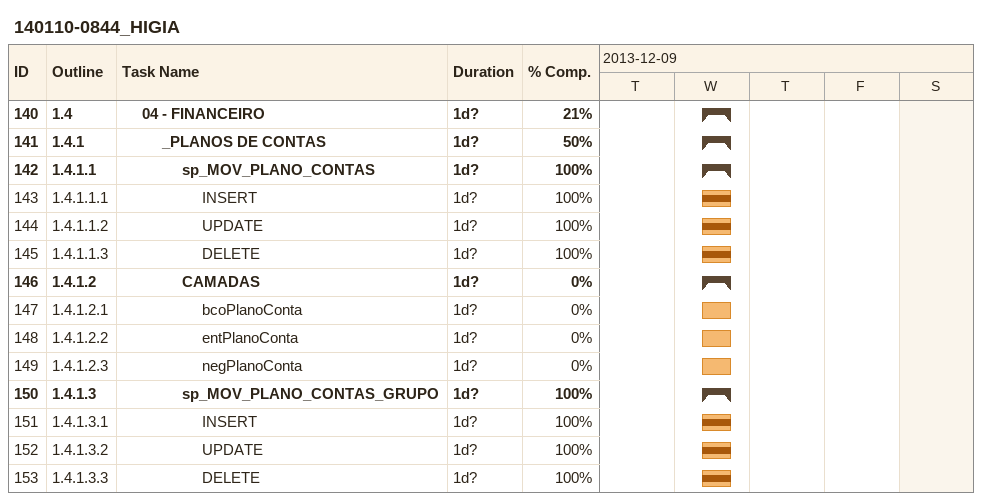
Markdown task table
140110-0844_HIGIA

| ID | WBS | Task | Duration | Start | Finish | % complete |
|---|---|---|---|---|---|---|
| 140 | 1.4 | **04 - FINANCEIRO** | 1d? | 2013-12-11 | 2013-12-11 | 21 |
| 141 | 1.4.1 | **_PLANOS DE CONTAS** | 1d? | 2013-12-11 | 2013-12-11 | 50 |
| 142 | 1.4.1.1 | **sp_MOV_PLANO_CONTAS** | 1d? | 2013-12-11 | 2013-12-11 | 100 |
| 143 | 1.4.1.1.1 | INSERT | 1d? | 2013-12-11 | 2013-12-11 | 100 |
| 144 | 1.4.1.1.2 | UPDATE | 1d? | 2013-12-11 | 2013-12-11 | 100 |
| 145 | 1.4.1.1.3 | DELETE | 1d? | 2013-12-11 | 2013-12-11 | 100 |
| 146 | 1.4.1.2 | **CAMADAS** | 1d? | 2013-12-11 | 2013-12-11 | 0 |
| 147 | 1.4.1.2.1 | bcoPlanoConta | 1d? | 2013-12-11 | 2013-12-11 | 0 |
| 148 | 1.4.1.2.2 | entPlanoConta | 1d? | 2013-12-11 | 2013-12-11 | 0 |
| 149 | 1.4.1.2.3 | negPlanoConta | 1d? | 2013-12-11 | 2013-12-11 | 0 |
| 150 | 1.4.1.3 | **sp_MOV_PLANO_CONTAS_GRUPO** | 1d? | 2013-12-11 | 2013-12-11 | 100 |
| 151 | 1.4.1.3.1 | INSERT | 1d? | 2013-12-11 | 2013-12-11 | 100 |
| 152 | 1.4.1.3.2 | UPDATE | 1d? | 2013-12-11 | 2013-12-11 | 100 |
| 153 | 1.4.1.3.3 | DELETE | 1d? | 2013-12-11 | 2013-12-11 | 100 |
